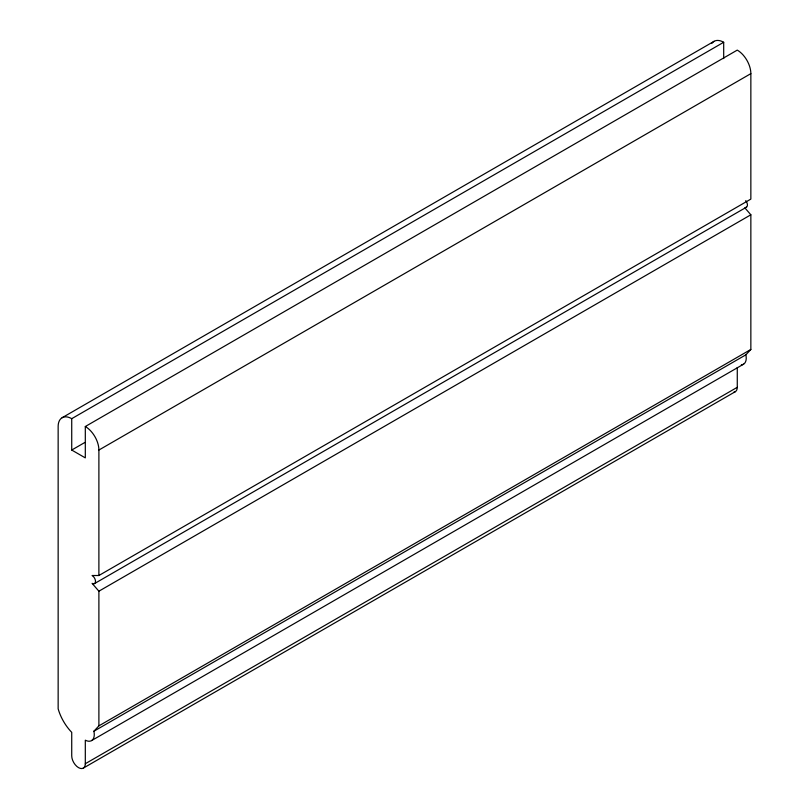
<?xml version="1.0" encoding="UTF-8"?>
<svg xmlns="http://www.w3.org/2000/svg" width="809" height="809" viewBox="0 0 809 809"><rect width="100%" height="100%" fill="white"/><g stroke="black" fill="none" stroke-linecap="round" stroke-linejoin="round"><path stroke-width="1.21" d="M723.691 58.582L723.691 42.27L71.728 418.678A19.204 11.093 60 0 0 58.147 426.515L58.147 708.826A34.13 19.699 60 0 0 71.728 732.347L71.728 755.879A9.607 5.542 60 0 0 78.524 767.64A9.607 5.542 60 0 0 85.309 763.716L85.309 740.195A13.237 7.645 60 0 0 93.884 731.235L98.89 725.865L750.853 349.458L750.853 214.79L744.816 207.822M93.884 731.235L745.847 354.838L750.853 349.458M62.121 417.727L714.084 41.32M71.728 418.678L71.728 450.047L85.309 457.884L85.309 426.515L737.272 50.107A19.204 11.093 60 0 1 750.853 73.639L750.853 199.105L98.89 575.512L92.105 575.512A4.803 2.771 60 0 1 95.502 581.398A4.803 2.771 60 0 1 92.105 583.36L98.89 591.197L98.89 725.865M71.728 450.047L84.854 442.462M98.89 575.512L98.89 450.047L750.853 73.639M94.501 583.592L746.464 207.185M98.89 591.197L750.853 214.79M91.639 740.569L743.592 364.171M85.309 763.716L737.272 387.309L737.272 367.498M83.317 768.115L735.28 391.708M85.309 426.515A19.204 11.093 60 0 1 98.89 450.047M745.847 354.838A13.237 7.645 60 0 1 741.337 364.839M737.272 387.309A9.607 5.542 60 0 1 733.874 392.143M711.93 43.322A19.204 11.093 60 0 1 723.691 42.27M745.756 200.612A4.803 2.771 60 0 1 745.756 207.407"/></g></svg>
